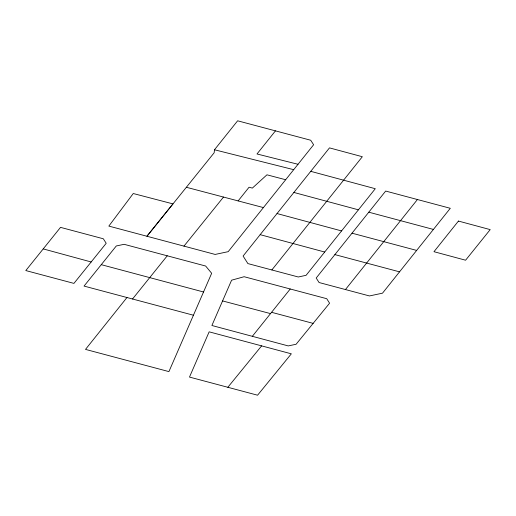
<?xml version="1.0" encoding="UTF-8"?>
<svg xmlns="http://www.w3.org/2000/svg" width="516" height="516" viewBox="0 0 516 516"><rect width="100%" height="100%" fill="white"/><g stroke="black" fill="none" stroke-linecap="round" stroke-linejoin="round"><path stroke-width="0.77" d="M214.475 149.763L214.159 152.762L146.925 236.251L108.844 226.092L133.257 193.519L172.97 203.891L146.925 236.251L215.14 254.433L228.195 251.666L313.618 144.757L310.709 140.242L237.631 120.796L214.475 149.763L293.701 169.674M193.416 315.218L84.05 286.083L116.294 245.971L124.117 244.313L205.665 266.037L211.663 273.286L168.919 371.604L85.508 349.397L126.968 297.513M222.57 300.925L211.895 325.499L288.238 345.92L296.1 344.262L329.582 303.208L326.731 298.7L244.139 276.718L231.6 280.188L222.57 300.925L270.526 313.605M275.46 130.851L257 153.974L298.009 164.281M238.121 200.918L249.073 187.218L252.356 188.095L266.946 174.814L285.638 179.729M260.161 234.664L243.1 256.046L247.893 263.586L298.28 276.989L306.085 275.318L375.287 188.714L310.748 171.338L260.161 234.664L324.687 252.027M310.748 171.338L329.485 147.879L362.335 156.722L271.861 269.952M334.89 254.607L316.192 278.021L319.082 282.529L369.45 295.945L382.504 293.172L450.294 208.296L385.671 191.055L334.89 254.607L399.552 271.848M345.449 289.553L417.418 199.537M252.337 336.316L290.244 288.986M43.221 248.905L60.52 227.363L103.316 238.773L106.206 243.281L73.93 283.394L25.8 270.565L43.221 248.905L91.171 261.973M132.535 298.996L167.249 255.801M183.96 246.126L223.499 197.06M227.84 387.284L257.568 395.204L291.34 353.821L209.148 331.833L189.488 377.08L227.84 387.284L261.618 345.875M186.379 187.276L263.424 207.58M352.015 233.187L416.651 250.415M271.564 312.303L313.128 323.377M368.805 212.192L433.421 229.433M101.252 264.663L203.523 291.991M293.881 192.449L358.401 209.819M341.553 230.916L277.028 213.553M458.447 221.067L433.975 251.698L465.587 260.212L490.2 229.614L458.447 221.067"/></g></svg>
